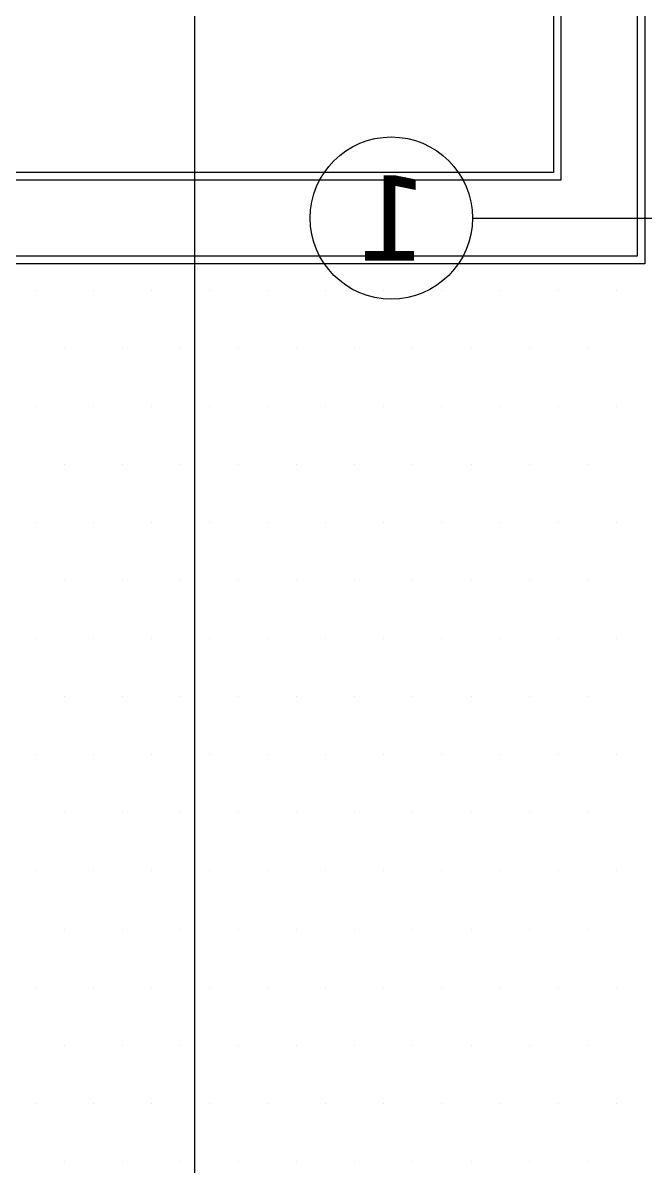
# Model space of a CAD drawing. Header units: millimetres. Extents: x 43168.9 to 43194.6, y -25545.1 to -25543.4.
# Drawn here: x 43171.4127 to 43171.4535, y -25543.9721 to -25543.8971 of the extents above; entities that cross this region are included whole.
import ezdxf
from ezdxf.enums import TextEntityAlignment as Align

# ---------------------------------------------------------------- set-up
doc = ezdxf.new("R2010")
doc.units = ezdxf.units.MM
doc.header["$LTSCALE"] = 200
doc.linetypes.add('HIDDEN2', pattern=[0.1875, 0.125, -0.0625])
doc.layers.add('cim_sgh', color=7, linetype='Continuous', true_color=0x248f00)
for name, color, linetype in [('duv_sgh', 4, 'Continuous'), ('izd.tas.alt_sgh', 214, 'HIDDEN2'), ('siva_sgh', 145, 'Continuous')]:
    doc.layers.add(name, color=color, linetype=linetype)
doc.styles.add('text1', font='VERDANA.TTF')

msp = doc.modelspace()

# ---------------------------------------------------------------- linework, layer by layer
msp.add_line((43171.442198, -25543.90991), (43171.464878, -25543.90991))
at = {"linetype": 'Continuous'}
msp.add_circle((43171.436878, -25543.90991), 0.00532, dxfattribs=at)
at = {"layer": 'cim_sgh'}
for p, q in [((43171.41353, -25543.91464), (43171.41353, -25543.91464)), ((43171.41734, -25543.91464), (43171.41734, -25543.91464)), ((43171.42115, -25543.91464), (43171.42115, -25543.91464)), ((43171.42496, -25543.91464), (43171.42496, -25543.91464)), ((43171.42877, -25543.91464), (43171.42877, -25543.91464)), ((43171.43258, -25543.91464), (43171.43258, -25543.91464)), ((43171.43639, -25543.91464), (43171.43639, -25543.91464)), ((43171.4402, -25543.91464), (43171.4402, -25543.91464)), ((43171.44401, -25543.91464), (43171.44401, -25543.91464)), ((43171.44782, -25543.91464), (43171.44782, -25543.91464)), ((43171.45163, -25543.91464), (43171.45163, -25543.91464)), ((43171.415435, -25543.91845), (43171.415435, -25543.91845)), ((43171.419245, -25543.91845), (43171.419245, -25543.91845)), ((43171.423055, -25543.91845), (43171.423055, -25543.91845)), ((43171.426865, -25543.91845), (43171.426865, -25543.91845)), ((43171.430675, -25543.91845), (43171.430675, -25543.91845)), ((43171.434485, -25543.91845), (43171.434485, -25543.91845)), ((43171.438295, -25543.91845), (43171.438295, -25543.91845)), ((43171.442105, -25543.91845), (43171.442105, -25543.91845)), ((43171.445915, -25543.91845), (43171.445915, -25543.91845)), ((43171.449725, -25543.91845), (43171.449725, -25543.91845)), ((43171.41353, -25543.92226), (43171.41353, -25543.92226)), ((43171.41734, -25543.92226), (43171.41734, -25543.92226)), ((43171.42115, -25543.92226), (43171.42115, -25543.92226)), ((43171.42496, -25543.92226), (43171.42496, -25543.92226)), ((43171.42877, -25543.92226), (43171.42877, -25543.92226)), ((43171.43258, -25543.92226), (43171.43258, -25543.92226)), ((43171.43639, -25543.92226), (43171.43639, -25543.92226)), ((43171.4402, -25543.92226), (43171.4402, -25543.92226)), ((43171.44401, -25543.92226), (43171.44401, -25543.92226)), ((43171.44782, -25543.92226), (43171.44782, -25543.92226)), ((43171.45163, -25543.92226), (43171.45163, -25543.92226)), ((43171.415435, -25543.92607), (43171.415435, -25543.92607)), ((43171.419245, -25543.92607), (43171.419245, -25543.92607)), ((43171.423055, -25543.92607), (43171.423055, -25543.92607)), ((43171.426865, -25543.92607), (43171.426865, -25543.92607)), ((43171.430675, -25543.92607), (43171.430675, -25543.92607)), ((43171.434485, -25543.92607), (43171.434485, -25543.92607)), ((43171.438295, -25543.92607), (43171.438295, -25543.92607)), ((43171.442105, -25543.92607), (43171.442105, -25543.92607)), ((43171.445915, -25543.92607), (43171.445915, -25543.92607)), ((43171.449725, -25543.92607), (43171.449725, -25543.92607)), ((43171.41353, -25543.92988), (43171.41353, -25543.92988)), ((43171.41734, -25543.92988), (43171.41734, -25543.92988)), ((43171.42115, -25543.92988), (43171.42115, -25543.92988)), ((43171.42496, -25543.92988), (43171.42496, -25543.92988)), ((43171.42877, -25543.92988), (43171.42877, -25543.92988)), ((43171.43258, -25543.92988), (43171.43258, -25543.92988)), ((43171.43639, -25543.92988), (43171.43639, -25543.92988)), ((43171.4402, -25543.92988), (43171.4402, -25543.92988)), ((43171.44401, -25543.92988), (43171.44401, -25543.92988)), ((43171.44782, -25543.92988), (43171.44782, -25543.92988)), ((43171.45163, -25543.92988), (43171.45163, -25543.92988)), ((43171.415435, -25543.93369), (43171.415435, -25543.93369)), ((43171.419245, -25543.93369), (43171.419245, -25543.93369)), ((43171.423055, -25543.93369), (43171.423055, -25543.93369)), ((43171.426865, -25543.93369), (43171.426865, -25543.93369)), ((43171.430675, -25543.93369), (43171.430675, -25543.93369)), ((43171.434485, -25543.93369), (43171.434485, -25543.93369)), ((43171.438295, -25543.93369), (43171.438295, -25543.93369)), ((43171.442105, -25543.93369), (43171.442105, -25543.93369)), ((43171.445915, -25543.93369), (43171.445915, -25543.93369)), ((43171.449725, -25543.93369), (43171.449725, -25543.93369)), ((43171.41353, -25543.9375), (43171.41353, -25543.9375)), ((43171.41734, -25543.9375), (43171.41734, -25543.9375)), ((43171.42115, -25543.9375), (43171.42115, -25543.9375)), ((43171.42496, -25543.9375), (43171.42496, -25543.9375)), ((43171.42877, -25543.9375), (43171.42877, -25543.9375)), ((43171.43258, -25543.9375), (43171.43258, -25543.9375)), ((43171.43639, -25543.9375), (43171.43639, -25543.9375)), ((43171.4402, -25543.9375), (43171.4402, -25543.9375)), ((43171.44401, -25543.9375), (43171.44401, -25543.9375)), ((43171.44782, -25543.9375), (43171.44782, -25543.9375)), ((43171.45163, -25543.9375), (43171.45163, -25543.9375)), ((43171.415435, -25543.94131), (43171.415435, -25543.94131)), ((43171.419245, -25543.94131), (43171.419245, -25543.94131)), ((43171.423055, -25543.94131), (43171.423055, -25543.94131)), ((43171.426865, -25543.94131), (43171.426865, -25543.94131)), ((43171.430675, -25543.94131), (43171.430675, -25543.94131)), ((43171.434485, -25543.94131), (43171.434485, -25543.94131)), ((43171.438295, -25543.94131), (43171.438295, -25543.94131)), ((43171.442105, -25543.94131), (43171.442105, -25543.94131)), ((43171.445915, -25543.94131), (43171.445915, -25543.94131)), ((43171.449725, -25543.94131), (43171.449725, -25543.94131)), ((43171.41353, -25543.94512), (43171.41353, -25543.94512)), ((43171.41734, -25543.94512), (43171.41734, -25543.94512)), ((43171.42115, -25543.94512), (43171.42115, -25543.94512)), ((43171.42496, -25543.94512), (43171.42496, -25543.94512)), ((43171.42877, -25543.94512), (43171.42877, -25543.94512)), ((43171.43258, -25543.94512), (43171.43258, -25543.94512)), ((43171.43639, -25543.94512), (43171.43639, -25543.94512)), ((43171.4402, -25543.94512), (43171.4402, -25543.94512)), ((43171.44401, -25543.94512), (43171.44401, -25543.94512)), ((43171.44782, -25543.94512), (43171.44782, -25543.94512)), ((43171.45163, -25543.94512), (43171.45163, -25543.94512)), ((43171.415435, -25543.94893), (43171.415435, -25543.94893)), ((43171.419245, -25543.94893), (43171.419245, -25543.94893)), ((43171.423055, -25543.94893), (43171.423055, -25543.94893)), ((43171.426865, -25543.94893), (43171.426865, -25543.94893)), ((43171.430675, -25543.94893), (43171.430675, -25543.94893)), ((43171.434485, -25543.94893), (43171.434485, -25543.94893)), ((43171.438295, -25543.94893), (43171.438295, -25543.94893)), ((43171.442105, -25543.94893), (43171.442105, -25543.94893)), ((43171.445915, -25543.94893), (43171.445915, -25543.94893)), ((43171.449725, -25543.94893), (43171.449725, -25543.94893)), ((43171.41353, -25543.95274), (43171.41353, -25543.95274)), ((43171.41734, -25543.95274), (43171.41734, -25543.95274)), ((43171.42115, -25543.95274), (43171.42115, -25543.95274)), ((43171.42496, -25543.95274), (43171.42496, -25543.95274)), ((43171.42877, -25543.95274), (43171.42877, -25543.95274)), ((43171.43258, -25543.95274), (43171.43258, -25543.95274)), ((43171.43639, -25543.95274), (43171.43639, -25543.95274)), ((43171.4402, -25543.95274), (43171.4402, -25543.95274)), ((43171.44401, -25543.95274), (43171.44401, -25543.95274)), ((43171.44782, -25543.95274), (43171.44782, -25543.95274)), ((43171.45163, -25543.95274), (43171.45163, -25543.95274)), ((43171.415435, -25543.95655), (43171.415435, -25543.95655)), ((43171.419245, -25543.95655), (43171.419245, -25543.95655)), ((43171.423055, -25543.95655), (43171.423055, -25543.95655)), ((43171.426865, -25543.95655), (43171.426865, -25543.95655)), ((43171.430675, -25543.95655), (43171.430675, -25543.95655)), ((43171.434485, -25543.95655), (43171.434485, -25543.95655)), ((43171.438295, -25543.95655), (43171.438295, -25543.95655)), ((43171.442105, -25543.95655), (43171.442105, -25543.95655)), ((43171.445915, -25543.95655), (43171.445915, -25543.95655)), ((43171.449725, -25543.95655), (43171.449725, -25543.95655)), ((43171.41353, -25543.96036), (43171.41353, -25543.96036)), ((43171.41734, -25543.96036), (43171.41734, -25543.96036)), ((43171.42115, -25543.96036), (43171.42115, -25543.96036)), ((43171.42496, -25543.96036), (43171.42496, -25543.96036)), ((43171.42877, -25543.96036), (43171.42877, -25543.96036)), ((43171.43258, -25543.96036), (43171.43258, -25543.96036)), ((43171.43639, -25543.96036), (43171.43639, -25543.96036)), ((43171.4402, -25543.96036), (43171.4402, -25543.96036)), ((43171.44401, -25543.96036), (43171.44401, -25543.96036)), ((43171.44782, -25543.96036), (43171.44782, -25543.96036)), ((43171.45163, -25543.96036), (43171.45163, -25543.96036)), ((43171.415435, -25543.96417), (43171.415435, -25543.96417)), ((43171.419245, -25543.96417), (43171.419245, -25543.96417)), ((43171.423055, -25543.96417), (43171.423055, -25543.96417)), ((43171.426865, -25543.96417), (43171.426865, -25543.96417)), ((43171.430675, -25543.96417), (43171.430675, -25543.96417)), ((43171.434485, -25543.96417), (43171.434485, -25543.96417)), ((43171.438295, -25543.96417), (43171.438295, -25543.96417)), ((43171.442105, -25543.96417), (43171.442105, -25543.96417)), ((43171.445915, -25543.96417), (43171.445915, -25543.96417)), ((43171.449725, -25543.96417), (43171.449725, -25543.96417)), ((43171.41353, -25543.96798), (43171.41353, -25543.96798)), ((43171.41734, -25543.96798), (43171.41734, -25543.96798)), ((43171.42115, -25543.96798), (43171.42115, -25543.96798)), ((43171.42496, -25543.96798), (43171.42496, -25543.96798)), ((43171.42877, -25543.96798), (43171.42877, -25543.96798)), ((43171.43258, -25543.96798), (43171.43258, -25543.96798)), ((43171.43639, -25543.96798), (43171.43639, -25543.96798)), ((43171.4402, -25543.96798), (43171.4402, -25543.96798)), ((43171.44401, -25543.96798), (43171.44401, -25543.96798)), ((43171.44782, -25543.96798), (43171.44782, -25543.96798)), ((43171.45163, -25543.96798), (43171.45163, -25543.96798)), ((43171.415435, -25543.97179), (43171.415435, -25543.97179)), ((43171.419245, -25543.97179), (43171.419245, -25543.97179)), ((43171.423055, -25543.97179), (43171.423055, -25543.97179)), ((43171.426865, -25543.97179), (43171.426865, -25543.97179)), ((43171.430675, -25543.97179), (43171.430675, -25543.97179)), ((43171.434485, -25543.97179), (43171.434485, -25543.97179)), ((43171.438295, -25543.97179), (43171.438295, -25543.97179)), ((43171.442105, -25543.97179), (43171.442105, -25543.97179)), ((43171.445915, -25543.97179), (43171.445915, -25543.97179)), ((43171.449725, -25543.97179), (43171.449725, -25543.97179))]:
    msp.add_line(p, q, dxfattribs=at)
at = {"layer": 'duv_sgh'}
for p, q in [((43171.453, -25543.791884), (43171.453, -25543.912419)), ((43171.448, -25543.796884), (43171.448, -25543.907419)), ((43171.448, -25543.907419), (43171.399, -25543.907419)), ((43171.453, -25543.912419), (43171.394, -25543.912419))]:
    msp.add_line(p, q, dxfattribs=at)
at = {"layer": 'izd.tas.alt_sgh'}
msp.add_line((43171.424, -25544.788543), (43171.424, -25543.792384), dxfattribs=at)
at = {"layer": 'siva_sgh'}
for p, q in [((43171.4535, -25543.791384), (43171.4535, -25543.912919)), ((43171.4475, -25543.797384), (43171.4475, -25543.906919)), ((43171.4475, -25543.906919), (43171.3995, -25543.906919)), ((43171.4535, -25543.912919), (43171.3935, -25543.912919))]:
    msp.add_line(p, q, dxfattribs=at)

# ---------------------------------------------------------------- texts
at = {"linetype": 'Continuous', "style": 'text1', "text_generation_flag": 4}
msp.add_attdef('1', text='', height=0.0056, rotation=180, dxfattribs=at).set_placement((43171.436878, -25543.90991), align=Align.MIDDLE)

doc.saveas('drawing.dxf')
